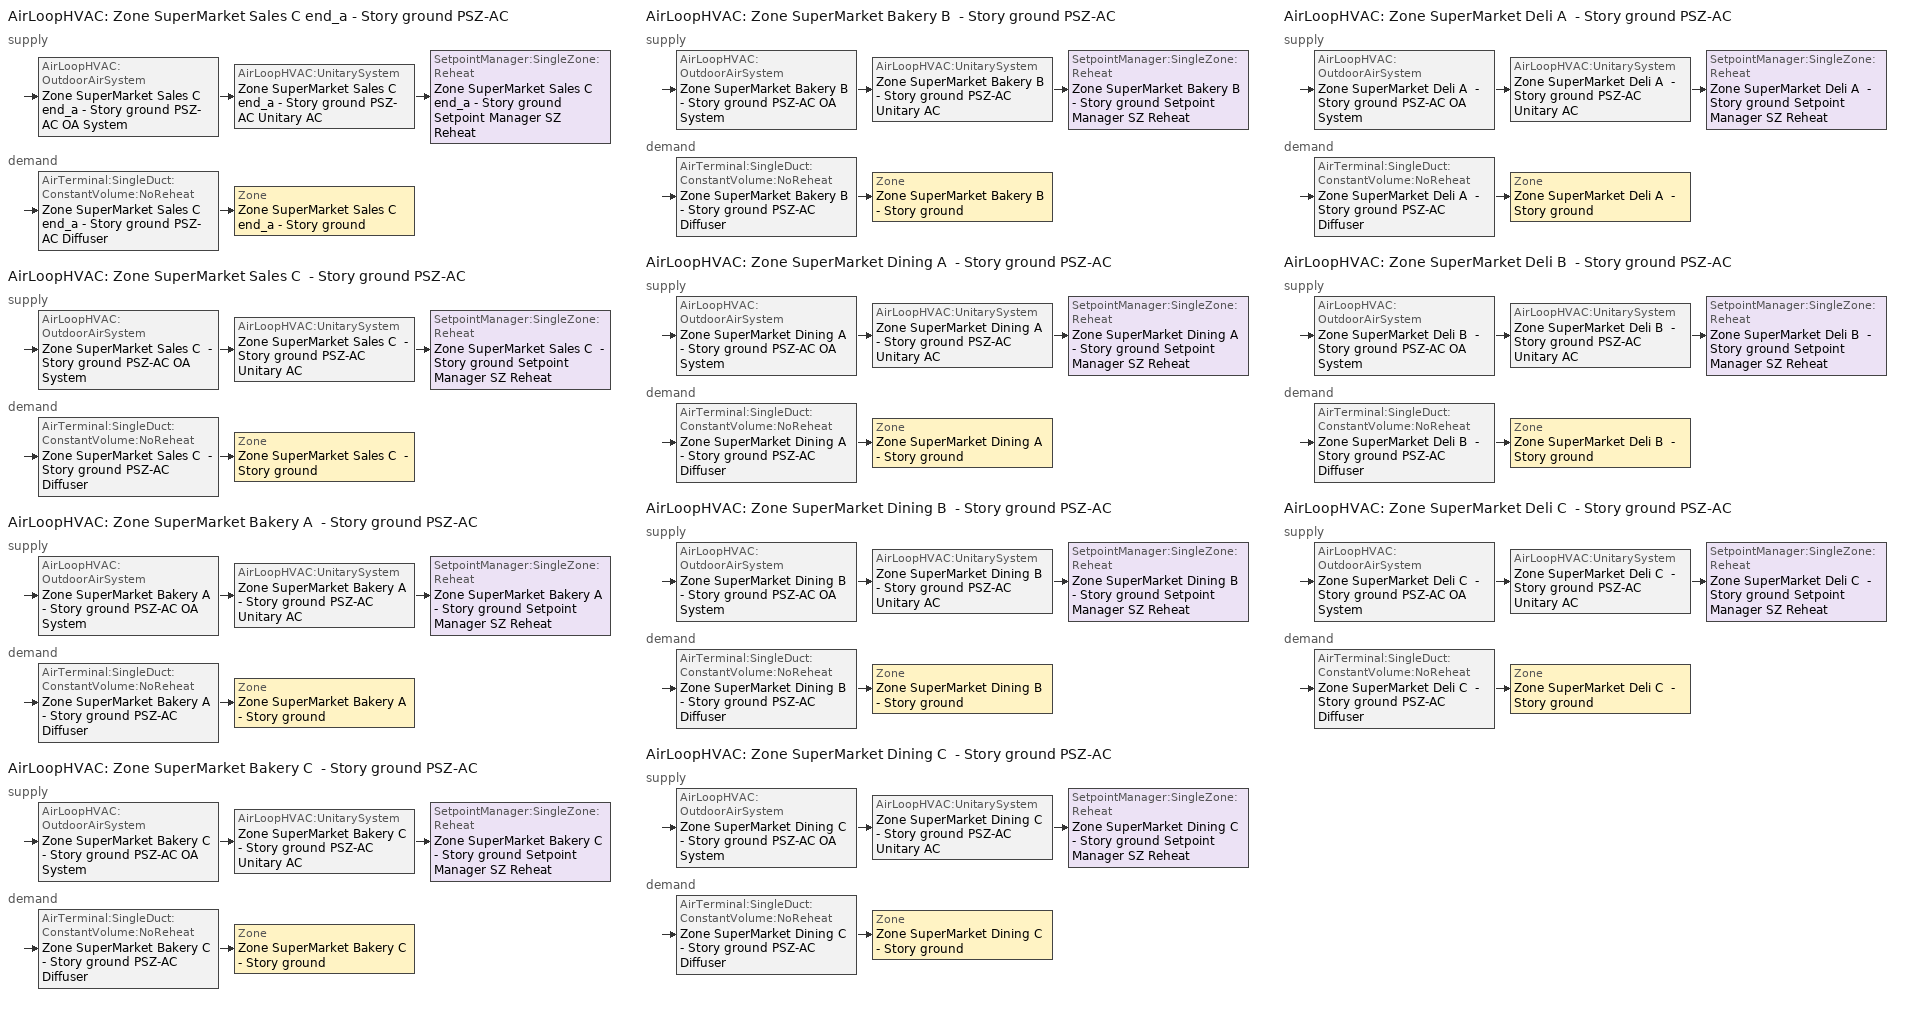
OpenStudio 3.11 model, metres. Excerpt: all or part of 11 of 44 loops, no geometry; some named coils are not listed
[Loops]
AirLoopHVAC 'Zone SuperMarket Sales C end_a - Story ground PSZ-AC'
 supply: AirLoopHVAC:OutdoorAirSystem 'Zone SuperMarket Sales C end_a - Story ground PSZ-AC OA System' > AirLoopHVAC:UnitarySystem 'Zone SuperMarket Sales C end_a - Story ground PSZ-AC Unitary AC' > SetpointManager:SingleZone:Reheat 'Zone SuperMarket Sales C end_a - Story ground Setpoint Manager SZ Reheat'
 demand: AirTerminal:SingleDuct:ConstantVolume:NoReheat 'Zone SuperMarket Sales C end_a - Story ground PSZ-AC Diffuser' > Zone 'Zone SuperMarket Sales C end_a - Story ground'
AirLoopHVAC 'Zone SuperMarket Sales C  - Story ground PSZ-AC'
 supply: AirLoopHVAC:OutdoorAirSystem 'Zone SuperMarket Sales C  - Story ground PSZ-AC OA System' > AirLoopHVAC:UnitarySystem 'Zone SuperMarket Sales C  - Story ground PSZ-AC Unitary AC' > SetpointManager:SingleZone:Reheat 'Zone SuperMarket Sales C  - Story ground Setpoint Manager SZ Reheat'
 demand: AirTerminal:SingleDuct:ConstantVolume:NoReheat 'Zone SuperMarket Sales C  - Story ground PSZ-AC Diffuser' > Zone 'Zone SuperMarket Sales C  - Story ground'
AirLoopHVAC 'Zone SuperMarket Bakery A  - Story ground PSZ-AC'
 supply: AirLoopHVAC:OutdoorAirSystem 'Zone SuperMarket Bakery A  - Story ground PSZ-AC OA System' > AirLoopHVAC:UnitarySystem 'Zone SuperMarket Bakery A  - Story ground PSZ-AC Unitary AC' > SetpointManager:SingleZone:Reheat 'Zone SuperMarket Bakery A  - Story ground Setpoint Manager SZ Reheat'
 demand: AirTerminal:SingleDuct:ConstantVolume:NoReheat 'Zone SuperMarket Bakery A  - Story ground PSZ-AC Diffuser' > Zone 'Zone SuperMarket Bakery A  - Story ground'
AirLoopHVAC 'Zone SuperMarket Bakery C  - Story ground PSZ-AC'
 supply: AirLoopHVAC:OutdoorAirSystem 'Zone SuperMarket Bakery C  - Story ground PSZ-AC OA System' > AirLoopHVAC:UnitarySystem 'Zone SuperMarket Bakery C  - Story ground PSZ-AC Unitary AC' > SetpointManager:SingleZone:Reheat 'Zone SuperMarket Bakery C  - Story ground Setpoint Manager SZ Reheat'
 demand: AirTerminal:SingleDuct:ConstantVolume:NoReheat 'Zone SuperMarket Bakery C  - Story ground PSZ-AC Diffuser' > Zone 'Zone SuperMarket Bakery C  - Story ground'
AirLoopHVAC 'Zone SuperMarket Bakery B  - Story ground PSZ-AC'
 supply: AirLoopHVAC:OutdoorAirSystem 'Zone SuperMarket Bakery B  - Story ground PSZ-AC OA System' > AirLoopHVAC:UnitarySystem 'Zone SuperMarket Bakery B  - Story ground PSZ-AC Unitary AC' > SetpointManager:SingleZone:Reheat 'Zone SuperMarket Bakery B  - Story ground Setpoint Manager SZ Reheat'
 demand: AirTerminal:SingleDuct:ConstantVolume:NoReheat 'Zone SuperMarket Bakery B  - Story ground PSZ-AC Diffuser' > Zone 'Zone SuperMarket Bakery B  - Story ground'
AirLoopHVAC 'Zone SuperMarket Dining A  - Story ground PSZ-AC'
 supply: AirLoopHVAC:OutdoorAirSystem 'Zone SuperMarket Dining A  - Story ground PSZ-AC OA System' > AirLoopHVAC:UnitarySystem 'Zone SuperMarket Dining A  - Story ground PSZ-AC Unitary AC' > SetpointManager:SingleZone:Reheat 'Zone SuperMarket Dining A  - Story ground Setpoint Manager SZ Reheat'
 demand: AirTerminal:SingleDuct:ConstantVolume:NoReheat 'Zone SuperMarket Dining A  - Story ground PSZ-AC Diffuser' > Zone 'Zone SuperMarket Dining A  - Story ground'
AirLoopHVAC 'Zone SuperMarket Dining B  - Story ground PSZ-AC'
 supply: AirLoopHVAC:OutdoorAirSystem 'Zone SuperMarket Dining B  - Story ground PSZ-AC OA System' > AirLoopHVAC:UnitarySystem 'Zone SuperMarket Dining B  - Story ground PSZ-AC Unitary AC' > SetpointManager:SingleZone:Reheat 'Zone SuperMarket Dining B  - Story ground Setpoint Manager SZ Reheat'
 demand: AirTerminal:SingleDuct:ConstantVolume:NoReheat 'Zone SuperMarket Dining B  - Story ground PSZ-AC Diffuser' > Zone 'Zone SuperMarket Dining B  - Story ground'
AirLoopHVAC 'Zone SuperMarket Dining C  - Story ground PSZ-AC'
 supply: AirLoopHVAC:OutdoorAirSystem 'Zone SuperMarket Dining C  - Story ground PSZ-AC OA System' > AirLoopHVAC:UnitarySystem 'Zone SuperMarket Dining C  - Story ground PSZ-AC Unitary AC' > SetpointManager:SingleZone:Reheat 'Zone SuperMarket Dining C  - Story ground Setpoint Manager SZ Reheat'
 demand: AirTerminal:SingleDuct:ConstantVolume:NoReheat 'Zone SuperMarket Dining C  - Story ground PSZ-AC Diffuser' > Zone 'Zone SuperMarket Dining C  - Story ground'
AirLoopHVAC 'Zone SuperMarket Deli A  - Story ground PSZ-AC'
 supply: AirLoopHVAC:OutdoorAirSystem 'Zone SuperMarket Deli A  - Story ground PSZ-AC OA System' > AirLoopHVAC:UnitarySystem 'Zone SuperMarket Deli A  - Story ground PSZ-AC Unitary AC' > SetpointManager:SingleZone:Reheat 'Zone SuperMarket Deli A  - Story ground Setpoint Manager SZ Reheat'
 demand: AirTerminal:SingleDuct:ConstantVolume:NoReheat 'Zone SuperMarket Deli A  - Story ground PSZ-AC Diffuser' > Zone 'Zone SuperMarket Deli A  - Story ground'
AirLoopHVAC 'Zone SuperMarket Deli B  - Story ground PSZ-AC'
 supply: AirLoopHVAC:OutdoorAirSystem 'Zone SuperMarket Deli B  - Story ground PSZ-AC OA System' > AirLoopHVAC:UnitarySystem 'Zone SuperMarket Deli B  - Story ground PSZ-AC Unitary AC' > SetpointManager:SingleZone:Reheat 'Zone SuperMarket Deli B  - Story ground Setpoint Manager SZ Reheat'
 demand: AirTerminal:SingleDuct:ConstantVolume:NoReheat 'Zone SuperMarket Deli B  - Story ground PSZ-AC Diffuser' > Zone 'Zone SuperMarket Deli B  - Story ground'
AirLoopHVAC 'Zone SuperMarket Deli C  - Story ground PSZ-AC'
 supply: AirLoopHVAC:OutdoorAirSystem 'Zone SuperMarket Deli C  - Story ground PSZ-AC OA System' > AirLoopHVAC:UnitarySystem 'Zone SuperMarket Deli C  - Story ground PSZ-AC Unitary AC' > SetpointManager:SingleZone:Reheat 'Zone SuperMarket Deli C  - Story ground Setpoint Manager SZ Reheat'
 demand: AirTerminal:SingleDuct:ConstantVolume:NoReheat 'Zone SuperMarket Deli C  - Story ground PSZ-AC Diffuser' > Zone 'Zone SuperMarket Deli C  - Story ground'
[Sizing:Zone] Zone Cooling Design Supply Air Temperature Input Method=SupplyAirTemperature; Zone Cooling Design Supply Air Temperature {C}=12.7778; Zone Cooling Design Supply Air Temperature Difference {deltaC}=11.11; Zone Heating Design Supply Air Temperature Input Method=SupplyAirTemperature; Zone Heating Design Supply Air Temperature {C}=50; Zone Heating Design Supply Air Temperature Difference {deltaC}=11.11; Zone Cooling Design Supply Air Humidity Ratio {kg-H2O/kg-air}=0.0085; Zone Heating Design Supply Air Humidity Ratio {kg-H2O/kg-air}=0.008; Cooling Design Air Flow Method=DesignDay; Heating Design Air Flow Method=DesignDay; Heating Maximum Air Flow Fraction=1; Account for Dedicated Outdoor Air System=No; Dedicated Outdoor Air System Control Strategy=NeutralSupplyAir; Dedicated Outdoor Air Low Setpoint Temperature for Design {C}=autosize; Dedicated Outdoor Air High Setpoint Temperature for Design {C}=autosize; Zone Load Sizing Method=Sensible Load Only No Latent Load; Zone Latent Cooling Design Supply Air Humidity Ratio Input Method=HumidityRatioDifference; Zone Cooling Design Supply Air Humidity Ratio Difference {kgWater/kgDryAir}=0.005; Zone Latent Heating Design Supply Air Humidity Ratio Input Method=HumidityRatioDifference; Zone Humidification Design Supply Air Humidity Ratio Difference {kgWater/kgDryAir}=0.005; Sizing Option=Coincident; Heating Coil Sizing Method=None; Maximum Heating Capacity To Cooling Load Sizing Ratio {W/W}=1
Zone SuperMarket Sales C end_a - Story ground; Zone SuperMarket Sales C  - Story ground; Zone SuperMarket Dining A  - Story ground; Zone SuperMarket Dining B  - Story ground; Zone SuperMarket Dining C  - Story ground; Zone SuperMarket Bakery A  - Story ground; Zone SuperMarket Bakery B  - Story ground; Zone SuperMarket Bakery C  - Story ground; Zone SuperMarket Deli A  - Story ground; Zone SuperMarket Deli B  - Story ground; Zone SuperMarket Deli C  - Story ground
[Zone equipment]
Zone SuperMarket Sales C end_a - Story ground: Zone SuperMarket Sales C end_a - Story ground PSZ-AC Diffuser
Zone SuperMarket Sales C  - Story ground: Zone SuperMarket Sales C  - Story ground PSZ-AC Diffuser
Zone SuperMarket Dining A  - Story ground: Zone SuperMarket Dining A  - Story ground PSZ-AC Diffuser
Zone SuperMarket Dining B  - Story ground: Zone SuperMarket Dining B  - Story ground PSZ-AC Diffuser
Zone SuperMarket Dining C  - Story ground: Zone SuperMarket Dining C  - Story ground PSZ-AC Diffuser
Zone SuperMarket Bakery A  - Story ground: Zone SuperMarket Bakery A  - Story ground Exhaust Fan, Zone SuperMarket Bakery A  - Story ground PSZ-AC Diffuser
Zone SuperMarket Bakery B  - Story ground: Zone SuperMarket Bakery B  - Story ground Exhaust Fan, Zone SuperMarket Bakery B  - Story ground PSZ-AC Diffuser
Zone SuperMarket Bakery C  - Story ground: Zone SuperMarket Bakery C  - Story ground Exhaust Fan, Zone SuperMarket Bakery C  - Story ground PSZ-AC Diffuser
Zone SuperMarket Deli A  - Story ground: Zone SuperMarket Deli A  - Story ground Exhaust Fan, Zone SuperMarket Deli A  - Story ground PSZ-AC Diffuser
Zone SuperMarket Deli B  - Story ground: Zone SuperMarket Deli B  - Story ground Exhaust Fan, Zone SuperMarket Deli B  - Story ground PSZ-AC Diffuser
Zone SuperMarket Deli C  - Story ground: Zone SuperMarket Deli C  - Story ground Exhaust Fan, Zone SuperMarket Deli C  - Story ground PSZ-AC Diffuser
[Fan:ZoneExhaust] Availability Schedule=Always On Discrete; Fan Total Efficiency=0.455889; Pressure Rise {Pa}=124.544; Flow Fraction Schedule=Always On Discrete; System Availability Manager Coupling Mode=Decoupled
Name | Maximum Flow Rate {m3/s}
Zone SuperMarket Bakery A  - Story ground Exhaust Fan; Zone SuperMarket Bakery C  - Story ground Exhaust Fan | 0.114032
Zone SuperMarket Bakery B  - Story ground Exhaust Fan | 1.08867
Zone SuperMarket Deli A  - Story ground Exhaust Fan; Zone SuperMarket Deli C  - Story ground Exhaust Fan | 0.122471
Zone SuperMarket Deli B  - Story ground Exhaust Fan | 1.16923
[AirLoopHVAC] Availability Schedule=Always On Discrete; Design Supply Air Flow Rate {m3/s}=autosize; Design Return Air Flow Fraction of Supply Air Flow=1
Zone SuperMarket Sales C end_a - Story ground PSZ-AC; Zone SuperMarket Sales C  - Story ground PSZ-AC; Zone SuperMarket Bakery A  - Story ground PSZ-AC; Zone SuperMarket Bakery C  - Story ground PSZ-AC; Zone SuperMarket Bakery B  - Story ground PSZ-AC; Zone SuperMarket Dining A  - Story ground PSZ-AC; Zone SuperMarket Dining B  - Story ground PSZ-AC; Zone SuperMarket Dining C  - Story ground PSZ-AC; Zone SuperMarket Deli A  - Story ground PSZ-AC; Zone SuperMarket Deli B  - Story ground PSZ-AC; Zone SuperMarket Deli C  - Story ground PSZ-AC
[Sizing:System] Type of Load to Size On=Sensible; Design Outdoor Air Flow Rate {m3/s}=Autosize; Central Heating Maximum System Air Flow Ratio=1; Preheat Design Temperature {C}=7.22222; Preheat Design Humidity Ratio {kg-H2O/kg-Air}=0.008; Precool Design Temperature {C}=12.7778; Precool Design Humidity Ratio {kg-H2O/kg-Air}=0.008; Central Cooling Design Supply Air Temperature {C}=12.7778; Central Heating Design Supply Air Temperature {C}=50; Sizing Option=Coincident; 100% Outdoor Air in Cooling=No; 100% Outdoor Air in Heating=No; Central Cooling Design Supply Air Humidity Ratio {kg-H2O/kg-Air}=0.0085; Central Heating Design Supply Air Humidity Ratio {kg-H2O/kg-Air}=0.008; Cooling Design Air Flow Method=DesignDay; Heating Design Air Flow Method=DesignDay; System Outdoor Air Method=ZoneSum; Zone Maximum Outdoor Air Fraction=1; Cooling Supply Air Flow Rate Per Floor Area {m3/s-m2}=0.00996765; Cooling Fraction of Autosized Cooling Supply Air Flow Rate=1; Cooling Supply Air Flow Rate Per Unit Cooling Capacity {m3/s-W}=3.94755e-05; Heating Supply Air Flow Rate Per Floor Area {m3/s-m2}=0.00996765; Heating Fraction of Autosized Heating Supply Air Flow Rate=1; Heating Fraction of Autosized Cooling Supply Air Flow Rate=1; Heating Supply Air Flow Rate Per Unit Heating Capacity {m3/s-W}=3.15882e-05; Cooling Design Capacity Method=CoolingDesignCapacity; Cooling Design Capacity {W}=autosize; Cooling Design Capacity Per Floor Area {W/m2}=234.7; Fraction of Autosized Cooling Design Capacity=1; Heating Design Capacity Method=HeatingDesignCapacity; Heating Design Capacity {W}=autosize; Heating Design Capacity Per Floor Area {W/m2}=157; Fraction of Autosized Heating Design Capacity=1; Central Cooling Capacity Control Method=OnOff; Occupant Diversity=autosize; Heating Coil Sizing Method=None; Maximum Heating Capacity To Cooling Capacity Sizing Ratio {W/W}=1
Zone SuperMarket Sales C end_a - Story ground PSZ-AC; Zone SuperMarket Sales C  - Story ground PSZ-AC; Zone SuperMarket Bakery A  - Story ground PSZ-AC; Zone SuperMarket Bakery C  - Story ground PSZ-AC; Zone SuperMarket Bakery B  - Story ground PSZ-AC; Zone SuperMarket Dining A  - Story ground PSZ-AC; Zone SuperMarket Dining B  - Story ground PSZ-AC; Zone SuperMarket Dining C  - Story ground PSZ-AC; Zone SuperMarket Deli A  - Story ground PSZ-AC; Zone SuperMarket Deli B  - Story ground PSZ-AC; Zone SuperMarket Deli C  - Story ground PSZ-AC
[SetpointManager:SingleZone:Reheat] Minimum Supply Air Temperature {C}=12.7778; Maximum Supply Air Temperature {C}=50
Name | Control Zone | Setpoint Node or NodeList
Zone SuperMarket Sales C end_a - Story ground Setpoint Manager SZ Reheat | Zone SuperMarket Sales C end_a - Story ground | Zone SuperMarket Sales C end_a - Story ground PSZ-AC Supply Outlet Node
Zone SuperMarket Sales C  - Story ground Setpoint Manager SZ Reheat | Zone SuperMarket Sales C  - Story ground | Zone SuperMarket Sales C  - Story ground PSZ-AC Supply Outlet Node
Zone SuperMarket Bakery A  - Story ground Setpoint Manager SZ Reheat | Zone SuperMarket Bakery A  - Story ground | Zone SuperMarket Bakery A  - Story ground PSZ-AC Supply Outlet Node
Zone SuperMarket Bakery C  - Story ground Setpoint Manager SZ Reheat | Zone SuperMarket Bakery C  - Story ground | Zone SuperMarket Bakery C  - Story ground PSZ-AC Supply Outlet Node
Zone SuperMarket Bakery B  - Story ground Setpoint Manager SZ Reheat | Zone SuperMarket Bakery B  - Story ground | Zone SuperMarket Bakery B  - Story ground PSZ-AC Supply Outlet Node
Zone SuperMarket Dining A  - Story ground Setpoint Manager SZ Reheat | Zone SuperMarket Dining A  - Story ground | Zone SuperMarket Dining A  - Story ground PSZ-AC Supply Outlet Node
Zone SuperMarket Dining B  - Story ground Setpoint Manager SZ Reheat | Zone SuperMarket Dining B  - Story ground | Zone SuperMarket Dining B  - Story ground PSZ-AC Supply Outlet Node
Zone SuperMarket Dining C  - Story ground Setpoint Manager SZ Reheat | Zone SuperMarket Dining C  - Story ground | Zone SuperMarket Dining C  - Story ground PSZ-AC Supply Outlet Node
Zone SuperMarket Deli A  - Story ground Setpoint Manager SZ Reheat | Zone SuperMarket Deli A  - Story ground | Zone SuperMarket Deli A  - Story ground PSZ-AC Supply Outlet Node
Zone SuperMarket Deli B  - Story ground Setpoint Manager SZ Reheat | Zone SuperMarket Deli B  - Story ground | Zone SuperMarket Deli B  - Story ground PSZ-AC Supply Outlet Node
Zone SuperMarket Deli C  - Story ground Setpoint Manager SZ Reheat | Zone SuperMarket Deli C  - Story ground | Zone SuperMarket Deli C  - Story ground PSZ-AC Supply Outlet Node
[Coil:Heating:Electric] Availability Schedule=Always On Discrete; Efficiency=1
Zone SuperMarket Sales C end_a - Story ground PSZ-AC Electric Backup Htg Coil; Zone SuperMarket Sales C  - Story ground PSZ-AC Electric Backup Htg Coil; Zone SuperMarket Bakery A  - Story ground PSZ-AC Electric Backup Htg Coil; Zone SuperMarket Bakery C  - Story ground PSZ-AC Electric Backup Htg Coil; Zone SuperMarket Bakery B  - Story ground PSZ-AC Electric Backup Htg Coil; Zone SuperMarket Dining A  - Story ground PSZ-AC Electric Backup Htg Coil; Zone SuperMarket Dining B  - Story ground PSZ-AC Electric Backup Htg Coil; Zone SuperMarket Dining C  - Story ground PSZ-AC Electric Backup Htg Coil; Zone SuperMarket Deli A  - Story ground PSZ-AC Electric Backup Htg Coil; Zone SuperMarket Deli B  - Story ground PSZ-AC Electric Backup Htg Coil; Zone SuperMarket Deli C  - Story ground PSZ-AC Electric Backup Htg Coil
[Coil:Cooling:DX:SingleSpeed] Availability Schedule=Always On Discrete; Rated Total Cooling Capacity {W}=autosize; Rated Sensible Heat Ratio=autosize; Rated COP {W/W}=3; Rated Air Flow Rate {m3/s}=autosize; Rated Evaporator Fan Power Per Volume Flow Rate 2017 {W/(m3/s)}=773.3; Rated Evaporator Fan Power Per Volume Flow Rate 2023 {W/(m3/s)}=934.4; Minimum Outdoor Dry-Bulb Temperature for Compressor Operation {C}=-25; Nominal Time for Condensate Removal to Begin {s}=0; Ratio of Initial Moisture Evaporation Rate and Steady State Latent Capacity=0; Maximum Cycling Rate {cycles/hr}=0; Latent Capacity Time Constant {s}=0; Condenser Type=AirCooled; Evaporative Condenser Effectiveness=0.9; Evaporative Condenser Air Flow Rate {m3/s}=autosize; Evaporative Condenser Pump Rated Power Consumption {W}=autosize; Crankcase Heater Capacity {W}=0; Maximum Outdoor Dry-Bulb Temperature for Crankcase Heater Operation {C}=10; Basin Heater Capacity {W/K}=0; Basin Heater Setpoint Temperature {C}=2
Name | Total Cooling Capacity Function of Temperature Curve | Total Cooling Capacity Function of Flow Fraction Curve | Energy Input Ratio Function of Temperature Curve | Energy Input Ratio Function of Flow Fraction Curve | Part Load Fraction Correlation Curve
Zone SuperMarket Sales C end_a - Story ground PSZ-AC 1spd DX AC Clg Coil | Curve Biquadratic 127 | Curve Quadratic 190 | Curve Biquadratic 128 | Curve Quadratic 191 | Curve Quadratic 192
Zone SuperMarket Sales C  - Story ground PSZ-AC 1spd DX AC Clg Coil | Curve Biquadratic 131 | Curve Quadratic 196 | Curve Biquadratic 132 | Curve Quadratic 197 | Curve Quadratic 198
Zone SuperMarket Bakery A  - Story ground PSZ-AC 1spd DX AC Clg Coil | Curve Biquadratic 135 | Curve Quadratic 202 | Curve Biquadratic 136 | Curve Quadratic 203 | Curve Quadratic 204
Zone SuperMarket Bakery C  - Story ground PSZ-AC 1spd DX AC Clg Coil | Curve Biquadratic 139 | Curve Quadratic 208 | Curve Biquadratic 140 | Curve Quadratic 209 | Curve Quadratic 210
Zone SuperMarket Bakery B  - Story ground PSZ-AC 1spd DX AC Clg Coil | Curve Biquadratic 143 | Curve Quadratic 214 | Curve Biquadratic 144 | Curve Quadratic 215 | Curve Quadratic 216
Zone SuperMarket Dining A  - Story ground PSZ-AC 1spd DX AC Clg Coil | Curve Biquadratic 147 | Curve Quadratic 220 | Curve Biquadratic 148 | Curve Quadratic 221 | Curve Quadratic 222
Zone SuperMarket Dining B  - Story ground PSZ-AC 1spd DX AC Clg Coil | Curve Biquadratic 151 | Curve Quadratic 226 | Curve Biquadratic 152 | Curve Quadratic 227 | Curve Quadratic 228
Zone SuperMarket Dining C  - Story ground PSZ-AC 1spd DX AC Clg Coil | Curve Biquadratic 155 | Curve Quadratic 232 | Curve Biquadratic 156 | Curve Quadratic 233 | Curve Quadratic 234
Zone SuperMarket Deli A  - Story ground PSZ-AC 1spd DX AC Clg Coil | Curve Biquadratic 159 | Curve Quadratic 238 | Curve Biquadratic 160 | Curve Quadratic 239 | Curve Quadratic 240
Zone SuperMarket Deli B  - Story ground PSZ-AC 1spd DX AC Clg Coil | Curve Biquadratic 163 | Curve Quadratic 244 | Curve Biquadratic 164 | Curve Quadratic 245 | Curve Quadratic 246
Zone SuperMarket Deli C  - Story ground PSZ-AC 1spd DX AC Clg Coil | Curve Biquadratic 167 | Curve Quadratic 250 | Curve Biquadratic 168 | Curve Quadratic 251 | Curve Quadratic 252
[Fan:OnOff] Availability Schedule=Always On Discrete; Fan Total Efficiency=0.54; Pressure Rise {Pa}=622.722; Maximum Flow Rate {m3/s}=autosize; Motor Efficiency=0.9; Motor In Airstream Fraction=1
Name | Fan Power Ratio Function of Speed Ratio Curve | Fan Efficiency Ratio Function of Speed Ratio Curve
Zone SuperMarket Sales C end_a - Story ground PSZ-AC Fan | Fan On Off Power Curve 31 | Fan On Off Efficiency Curve 31
Zone SuperMarket Sales C  - Story ground PSZ-AC Fan | Fan On Off Power Curve 32 | Fan On Off Efficiency Curve 32
Zone SuperMarket Bakery A  - Story ground PSZ-AC Fan | Fan On Off Power Curve 33 | Fan On Off Efficiency Curve 33
Zone SuperMarket Bakery C  - Story ground PSZ-AC Fan | Fan On Off Power Curve 34 | Fan On Off Efficiency Curve 34
Zone SuperMarket Bakery B  - Story ground PSZ-AC Fan | Fan On Off Power Curve 35 | Fan On Off Efficiency Curve 35
Zone SuperMarket Dining A  - Story ground PSZ-AC Fan | Fan On Off Power Curve 36 | Fan On Off Efficiency Curve 36
Zone SuperMarket Dining B  - Story ground PSZ-AC Fan | Fan On Off Power Curve 37 | Fan On Off Efficiency Curve 37
Zone SuperMarket Dining C  - Story ground PSZ-AC Fan | Fan On Off Power Curve 38 | Fan On Off Efficiency Curve 38
Zone SuperMarket Deli A  - Story ground PSZ-AC Fan | Fan On Off Power Curve 39 | Fan On Off Efficiency Curve 39
Zone SuperMarket Deli B  - Story ground PSZ-AC Fan | Fan On Off Power Curve 40 | Fan On Off Efficiency Curve 40
Zone SuperMarket Deli C  - Story ground PSZ-AC Fan | Fan On Off Power Curve 41 | Fan On Off Efficiency Curve 41
[AirLoopHVAC:UnitarySystem] Control Type=Load; Dehumidification Control Type=None; Availability Schedule=Always On Discrete; Fan Placement=DrawThrough; Supply Air Fan Operating Mode Schedule=Always On Discrete; DX Heating Coil Sizing Ratio=1; Use DOAS DX Cooling Coil=No; DOAS DX Cooling Coil Leaving Minimum Air Temperature {C}=2; Latent Load Control=SensibleOnlyLoadControl; Supply Air Flow Rate Method During Cooling Operation=SupplyAirFlowRate; Supply Air Flow Rate During Cooling Operation {m3/s}=Autosize; Supply Air Flow Rate Method During Heating Operation=SupplyAirFlowRate; Supply Air Flow Rate During Heating Operation {m3/s}=Autosize; Supply Air Flow Rate Method When No Cooling or Heating is Required=None; No Load Supply Air Flow Rate Control Set To Low Speed=Yes; Maximum Supply Air Temperature {C}=80; Maximum Outdoor Dry-Bulb Temperature for Supplemental Heater Operation {C}=21; Ancilliary On-Cycle Electric Power {W}=0; Ancilliary Off-Cycle Electric Power {W}=0
Name | Controlling Zone or Thermostat Location | Supply Fan | Heating Coil | Cooling Coil | Supplemental Heating Coil
Zone SuperMarket Sales C end_a - Story ground PSZ-AC Unitary AC | Zone SuperMarket Sales C end_a - Story ground | Zone SuperMarket Sales C end_a - Story ground PSZ-AC Fan | Zone SuperMarket Sales C end_a - Story ground PSZ-AC Water Htg Coil | Zone SuperMarket Sales C end_a - Story ground PSZ-AC 1spd DX AC Clg Coil | Zone SuperMarket Sales C end_a - Story ground PSZ-AC Electric Backup Htg Coil
Zone SuperMarket Sales C  - Story ground PSZ-AC Unitary AC | Zone SuperMarket Sales C  - Story ground | Zone SuperMarket Sales C  - Story ground PSZ-AC Fan | Zone SuperMarket Sales C  - Story ground PSZ-AC Water Htg Coil | Zone SuperMarket Sales C  - Story ground PSZ-AC 1spd DX AC Clg Coil | Zone SuperMarket Sales C  - Story ground PSZ-AC Electric Backup Htg Coil
Zone SuperMarket Bakery A  - Story ground PSZ-AC Unitary AC | Zone SuperMarket Bakery A  - Story ground | Zone SuperMarket Bakery A  - Story ground PSZ-AC Fan | Zone SuperMarket Bakery A  - Story ground PSZ-AC Water Htg Coil | Zone SuperMarket Bakery A  - Story ground PSZ-AC 1spd DX AC Clg Coil | Zone SuperMarket Bakery A  - Story ground PSZ-AC Electric Backup Htg Coil
Zone SuperMarket Bakery C  - Story ground PSZ-AC Unitary AC | Zone SuperMarket Bakery C  - Story ground | Zone SuperMarket Bakery C  - Story ground PSZ-AC Fan | Zone SuperMarket Bakery C  - Story ground PSZ-AC Water Htg Coil | Zone SuperMarket Bakery C  - Story ground PSZ-AC 1spd DX AC Clg Coil | Zone SuperMarket Bakery C  - Story ground PSZ-AC Electric Backup Htg Coil
Zone SuperMarket Bakery B  - Story ground PSZ-AC Unitary AC | Zone SuperMarket Bakery B  - Story ground | Zone SuperMarket Bakery B  - Story ground PSZ-AC Fan | Zone SuperMarket Bakery B  - Story ground PSZ-AC Water Htg Coil | Zone SuperMarket Bakery B  - Story ground PSZ-AC 1spd DX AC Clg Coil | Zone SuperMarket Bakery B  - Story ground PSZ-AC Electric Backup Htg Coil
Zone SuperMarket Dining A  - Story ground PSZ-AC Unitary AC | Zone SuperMarket Dining A  - Story ground | Zone SuperMarket Dining A  - Story ground PSZ-AC Fan | Zone SuperMarket Dining A  - Story ground PSZ-AC Water Htg Coil | Zone SuperMarket Dining A  - Story ground PSZ-AC 1spd DX AC Clg Coil | Zone SuperMarket Dining A  - Story ground PSZ-AC Electric Backup Htg Coil
Zone SuperMarket Dining B  - Story ground PSZ-AC Unitary AC | Zone SuperMarket Dining B  - Story ground | Zone SuperMarket Dining B  - Story ground PSZ-AC Fan | Zone SuperMarket Dining B  - Story ground PSZ-AC Water Htg Coil | Zone SuperMarket Dining B  - Story ground PSZ-AC 1spd DX AC Clg Coil | Zone SuperMarket Dining B  - Story ground PSZ-AC Electric Backup Htg Coil
Zone SuperMarket Dining C  - Story ground PSZ-AC Unitary AC | Zone SuperMarket Dining C  - Story ground | Zone SuperMarket Dining C  - Story ground PSZ-AC Fan | Zone SuperMarket Dining C  - Story ground PSZ-AC Water Htg Coil | Zone SuperMarket Dining C  - Story ground PSZ-AC 1spd DX AC Clg Coil | Zone SuperMarket Dining C  - Story ground PSZ-AC Electric Backup Htg Coil
Zone SuperMarket Deli A  - Story ground PSZ-AC Unitary AC | Zone SuperMarket Deli A  - Story ground | Zone SuperMarket Deli A  - Story ground PSZ-AC Fan | Zone SuperMarket Deli A  - Story ground PSZ-AC Water Htg Coil | Zone SuperMarket Deli A  - Story ground PSZ-AC 1spd DX AC Clg Coil | Zone SuperMarket Deli A  - Story ground PSZ-AC Electric Backup Htg Coil
Zone SuperMarket Deli B  - Story ground PSZ-AC Unitary AC | Zone SuperMarket Deli B  - Story ground | Zone SuperMarket Deli B  - Story ground PSZ-AC Fan | Zone SuperMarket Deli B  - Story ground PSZ-AC Water Htg Coil | Zone SuperMarket Deli B  - Story ground PSZ-AC 1spd DX AC Clg Coil | Zone SuperMarket Deli B  - Story ground PSZ-AC Electric Backup Htg Coil
Zone SuperMarket Deli C  - Story ground PSZ-AC Unitary AC | Zone SuperMarket Deli C  - Story ground | Zone SuperMarket Deli C  - Story ground PSZ-AC Fan | Zone SuperMarket Deli C  - Story ground PSZ-AC Water Htg Coil | Zone SuperMarket Deli C  - Story ground PSZ-AC 1spd DX AC Clg Coil | Zone SuperMarket Deli C  - Story ground PSZ-AC Electric Backup Htg Coil
[Controller:OutdoorAir] Minimum Outdoor Air Flow Rate {m3/s}=autosize; Maximum Outdoor Air Flow Rate {m3/s}=Autosize; Economizer Control Type=NoEconomizer; Economizer Control Action Type=ModulateFlow; Economizer Maximum Limit Dry-Bulb Temperature {C}=28; Economizer Maximum Limit Enthalpy {J/kg}=64000; Lockout Type=NoLockout; Minimum Limit Type=FixedMinimum; Minimum Outdoor Air Schedule=Always On Discrete; High Humidity Control=No; High Humidity Outdoor Air Flow Ratio=1; Control High Indoor Humidity Based on Outdoor Humidity Ratio=Yes; Heat Recovery Bypass Control Type=BypassWhenWithinEconomizerLimits; Economizer Operation Staging=InterlockedWithMechanicalCooling
Name | Controller Mechanical Ventilation
Zone SuperMarket Sales C end_a - Story ground PSZ-AC OA System Controller | Controller Mechanical Ventilation 32
Zone SuperMarket Sales C  - Story ground PSZ-AC OA System Controller | Controller Mechanical Ventilation 33
Zone SuperMarket Bakery A  - Story ground PSZ-AC OA System Controller | Controller Mechanical Ventilation 34
Zone SuperMarket Bakery C  - Story ground PSZ-AC OA System Controller | Controller Mechanical Ventilation 35
Zone SuperMarket Bakery B  - Story ground PSZ-AC OA System Controller | Controller Mechanical Ventilation 36
Zone SuperMarket Dining A  - Story ground PSZ-AC OA System Controller | Controller Mechanical Ventilation 37
Zone SuperMarket Dining B  - Story ground PSZ-AC OA System Controller | Controller Mechanical Ventilation 38
Zone SuperMarket Dining C  - Story ground PSZ-AC OA System Controller | Controller Mechanical Ventilation 39
Zone SuperMarket Deli A  - Story ground PSZ-AC OA System Controller | Controller Mechanical Ventilation 40
Zone SuperMarket Deli B  - Story ground PSZ-AC OA System Controller | Controller Mechanical Ventilation 41
Zone SuperMarket Deli C  - Story ground PSZ-AC OA System Controller | Controller Mechanical Ventilation 42
[Controller:MechanicalVentilation] Availability Schedule=Always On Discrete
Controller Mechanical Ventilation 32; Controller Mechanical Ventilation 33; Controller Mechanical Ventilation 34; Controller Mechanical Ventilation 35; Controller Mechanical Ventilation 36; Controller Mechanical Ventilation 37; Controller Mechanical Ventilation 38; Controller Mechanical Ventilation 39; Controller Mechanical Ventilation 40; Controller Mechanical Ventilation 41; Controller Mechanical Ventilation 42
[AirLoopHVAC:OutdoorAirSystem]
Name | Controller
Zone SuperMarket Sales C end_a - Story ground PSZ-AC OA System | Zone SuperMarket Sales C end_a - Story ground PSZ-AC OA System Controller
Zone SuperMarket Sales C  - Story ground PSZ-AC OA System | Zone SuperMarket Sales C  - Story ground PSZ-AC OA System Controller
Zone SuperMarket Bakery A  - Story ground PSZ-AC OA System | Zone SuperMarket Bakery A  - Story ground PSZ-AC OA System Controller
Zone SuperMarket Bakery C  - Story ground PSZ-AC OA System | Zone SuperMarket Bakery C  - Story ground PSZ-AC OA System Controller
Zone SuperMarket Bakery B  - Story ground PSZ-AC OA System | Zone SuperMarket Bakery B  - Story ground PSZ-AC OA System Controller
Zone SuperMarket Dining A  - Story ground PSZ-AC OA System | Zone SuperMarket Dining A  - Story ground PSZ-AC OA System Controller
Zone SuperMarket Dining B  - Story ground PSZ-AC OA System | Zone SuperMarket Dining B  - Story ground PSZ-AC OA System Controller
Zone SuperMarket Dining C  - Story ground PSZ-AC OA System | Zone SuperMarket Dining C  - Story ground PSZ-AC OA System Controller
Zone SuperMarket Deli A  - Story ground PSZ-AC OA System | Zone SuperMarket Deli A  - Story ground PSZ-AC OA System Controller
Zone SuperMarket Deli B  - Story ground PSZ-AC OA System | Zone SuperMarket Deli B  - Story ground PSZ-AC OA System Controller
Zone SuperMarket Deli C  - Story ground PSZ-AC OA System | Zone SuperMarket Deli C  - Story ground PSZ-AC OA System Controller
[AirTerminal:SingleDuct:ConstantVolume:NoReheat] Availability Schedule=Always On Discrete; Maximum Air Flow Rate {m3/s}=AutoSize
Zone SuperMarket Sales C end_a - Story ground PSZ-AC Diffuser; Zone SuperMarket Sales C  - Story ground PSZ-AC Diffuser; Zone SuperMarket Bakery A  - Story ground PSZ-AC Diffuser; Zone SuperMarket Bakery C  - Story ground PSZ-AC Diffuser; Zone SuperMarket Bakery B  - Story ground PSZ-AC Diffuser; Zone SuperMarket Dining A  - Story ground PSZ-AC Diffuser; Zone SuperMarket Dining B  - Story ground PSZ-AC Diffuser; Zone SuperMarket Dining C  - Story ground PSZ-AC Diffuser; Zone SuperMarket Deli A  - Story ground PSZ-AC Diffuser; Zone SuperMarket Deli B  - Story ground PSZ-AC Diffuser; Zone SuperMarket Deli C  - Story ground PSZ-AC Diffuser
[Schedule:Constant]
Always On Discrete: Value=1
[Curve:Cubic] Coefficient1 Constant=1; Coefficient2 x=0; Coefficient3 x**2=0; Coefficient4 x**3=0; Minimum Value of x=0; Maximum Value of x=1
Fan On Off Efficiency Curve 31; Fan On Off Efficiency Curve 32; Fan On Off Efficiency Curve 33; Fan On Off Efficiency Curve 34; Fan On Off Efficiency Curve 35; Fan On Off Efficiency Curve 36; Fan On Off Efficiency Curve 37; Fan On Off Efficiency Curve 38; Fan On Off Efficiency Curve 39; Fan On Off Efficiency Curve 40; Fan On Off Efficiency Curve 41
[Curve:Biquadratic] Minimum Value of x=-100; Maximum Value of x=100; Minimum Value of y=-100; Maximum Value of y=100
Name | Coefficient1 Constant | Coefficient2 x | Coefficient3 x**2 | Coefficient4 y | Coefficient5 y**2 | Coefficient6 x*y
Curve Biquadratic 127; Curve Biquadratic 131; Curve Biquadratic 135; Curve Biquadratic 139; Curve Biquadratic 143; Curve Biquadratic 147; Curve Biquadratic 151; Curve Biquadratic 155; Curve Biquadratic 159; Curve Biquadratic 163; Curve Biquadratic 167 | 0.971212 | -0.0152755 | 0.00144345 | -0.00039321 | -6.8364e-06 | -0.000290596
Curve Biquadratic 128; Curve Biquadratic 132; Curve Biquadratic 136; Curve Biquadratic 140; Curve Biquadratic 144; Curve Biquadratic 148; Curve Biquadratic 152; Curve Biquadratic 156; Curve Biquadratic 160; Curve Biquadratic 164; Curve Biquadratic 168 | 0.286871 | 0.0239022 | -0.000810648 | 0.0134585 | 0.000338936 | -0.000487004
[Curve:Quadratic]
Name | Coefficient1 Constant | Coefficient2 x | Coefficient3 x**2 | Minimum Value of x | Maximum Value of x | Minimum Curve Output | Maximum Curve Output
Curve Quadratic 190; Curve Quadratic 191; Curve Quadratic 196; Curve Quadratic 197; Curve Quadratic 202; Curve Quadratic 203; Curve Quadratic 208; Curve Quadratic 209; Curve Quadratic 214; Curve Quadratic 215; Curve Quadratic 220; Curve Quadratic 221; Curve Quadratic 226; Curve Quadratic 227; Curve Quadratic 232; Curve Quadratic 233; Curve Quadratic 238; Curve Quadratic 239; Curve Quadratic 244; Curve Quadratic 245; Curve Quadratic 250; Curve Quadratic 251 | 1 | 0 | 0 | -100 | 100
Curve Quadratic 192; Curve Quadratic 198; Curve Quadratic 204; Curve Quadratic 210; Curve Quadratic 216; Curve Quadratic 222; Curve Quadratic 228; Curve Quadratic 234; Curve Quadratic 240; Curve Quadratic 246; Curve Quadratic 252 | 0.909496 | 0.0986477 | -0.00819488 | 0 | 1 | 0.7 | 1
[Curve:Exponent] Coefficient1 Constant=1; Coefficient2 Constant=0; Coefficient3 Constant=0; Minimum Value of x=0; Maximum Value of x=1
Fan On Off Power Curve 31; Fan On Off Power Curve 32; Fan On Off Power Curve 33; Fan On Off Power Curve 34; Fan On Off Power Curve 35; Fan On Off Power Curve 36; Fan On Off Power Curve 37; Fan On Off Power Curve 38; Fan On Off Power Curve 39; Fan On Off Power Curve 40; Fan On Off Power Curve 41
